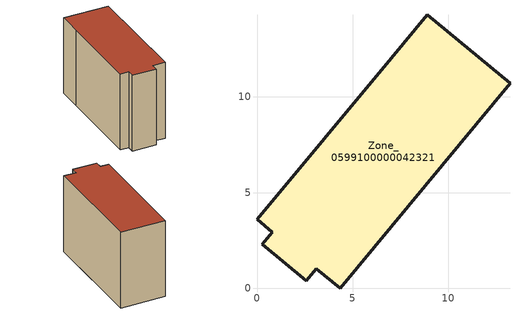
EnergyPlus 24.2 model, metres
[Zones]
Zone_0599100000042321
 floor ground (C_G): 2.58,0.38 0.28,2.29 0.81,2.93 0,3.61 7.02,12.02 8.89,14.3 13.22,10.72 4.34,0 3.11,1.02 z0
 wall outside (C_F): 7.02,12.02 0,3.61 0.81,2.93 0.28,2.29 2.58,0.38 3.11,1.02 4.34,0 13.22,10.72 8.89,14.3 7.02,12.02 z0:9.77
 roof outside (C_R): 4.34,0 13.22,10.72 8.89,14.3 7.02,12.02 0,3.61 0.81,2.93 0.28,2.29 2.58,0.38 3.11,1.02 z9.77
[BUILDING]
Pand.0599100000042321: North Axis=0; Terrain=City; Loads Convergence Tolerance Value=0.04; Temperature Convergence Tolerance Value=0.4; Solar Distribution=FullExterior; Maximum Number of Warmup Days=25; Minimum Number of Warmup Days=1
[Site:Location]
Rotterdam.The.Hague.AP_ZH_NLD Design_Conditions: Latitude=51.96; Longitude=4.45; Time Zone=1; Elevation=-4.5
[SITE:GROUNDTEMPERATURE:BUILDINGSURFACE]
18, 18, 18, 18, 18, 18, 18, 18, 18, 18, 18, 18
[MATERIAL] Thermal Absorptance=0.9; Solar Absorptance=0.7; Visible Absorptance=0.7
Name | Roughness | Thickness | Conductivity | Density | Specific Heat
G.TI.1946 | MediumSmooth | 0.15 | 1 | 540 | 1210
F.TI.1946 | Rough | 0.3 | 0.857143 | 1920 | 840
R.TI.1946 | MediumRough | 0.2 | 0.1 | 1500 | 1000
[CONSTRUCTION]
C_G: G.TI.1946
C_F: F.TI.1946
C_R: R.TI.1946
[ZONE]
Zone_0599100000042321: Type=1; Multiplier=1; Ceiling Height=Autocalculate; Volume=Autocalculate; Floor Area=autocalculate; Part of Total Floor Area=Yes
[ZONEINFILTRATION:DESIGNFLOWRATE]
Infil_Zone_0599100000042321: Zone or ZoneList or Space or SpaceList=Zone_0599100000042321; Schedule=AlwaysOn; Design Flow Rate Calculation Method=Flow/Area; Flow Rate per Floor Area=0.003; Constant Term Coefficient=1; Temperature Term Coefficient=0; Velocity Term Coefficient=0; Velocity Squared Term Coefficient=0
[HVACTEMPLATE:ZONE:IDEALLOADSAIRSYSTEM]
Zone_0599100000042321: Maximum Heating Supply Air Temperature=50; Minimum Cooling Supply Air Temperature=13; Maximum Heating Supply Air Humidity Ratio=0.0156; Minimum Cooling Supply Air Humidity Ratio=0.0077; Heating Limit=NoLimit; Cooling Limit=NoLimit; Dehumidification Control Type=ConstantSensibleHeatRatio; Cooling Sensible Heat Ratio=0.7; Dehumidification Setpoint=60; Humidification Control Type=None; Humidification Setpoint=30; Outdoor Air Method=None; Outdoor Air Flow Rate per Person=0.00944; Outdoor Air Flow Rate per Zone Floor Area=0; Outdoor Air Flow Rate per Zone=0; Demand Controlled Ventilation Type=None; Outdoor Air Economizer Type=NoEconomizer; Heat Recovery Type=None; Sensible Heat Recovery Effectiveness=0.7; Latent Heat Recovery Effectiveness=0.65
[ZONECONTROL:THERMOSTAT]
ThermostatControl_Zone_0599100000042321: Zone or ZoneList=Zone_0599100000042321; Control Type Schedule=DualSetpointControlType; Control 1=Thermostat_Zone_0599100000042321; Temperature Difference Between Cutout And Setpoint=0
[THERMOSTATSETPOINT:DUALSETPOINT]
Thermostat_Zone_0599100000042321: Heating Setpoint Temperature Schedule=HeatingSetpoint_Zone_0599100000042321; Cooling Setpoint Temperature Schedule=CoolingSetpoint_Zone_0599100000042321
[SCHEDULE:COMPACT]
HeatingSetpoint_Zone_0599100000042321: Through: 12/31, For: AllDays, Until: 24:00, 21
CoolingSetpoint_Zone_0599100000042321: Through: 12/31, For: AllDays, Until: 24:00, 24
DualSetpointControlType: Through: 12/31, For: AllDays, Until: 24:00, 4
AlwaysOn: Through: 12/31, For: AllDays, Until: 24:00, 1
